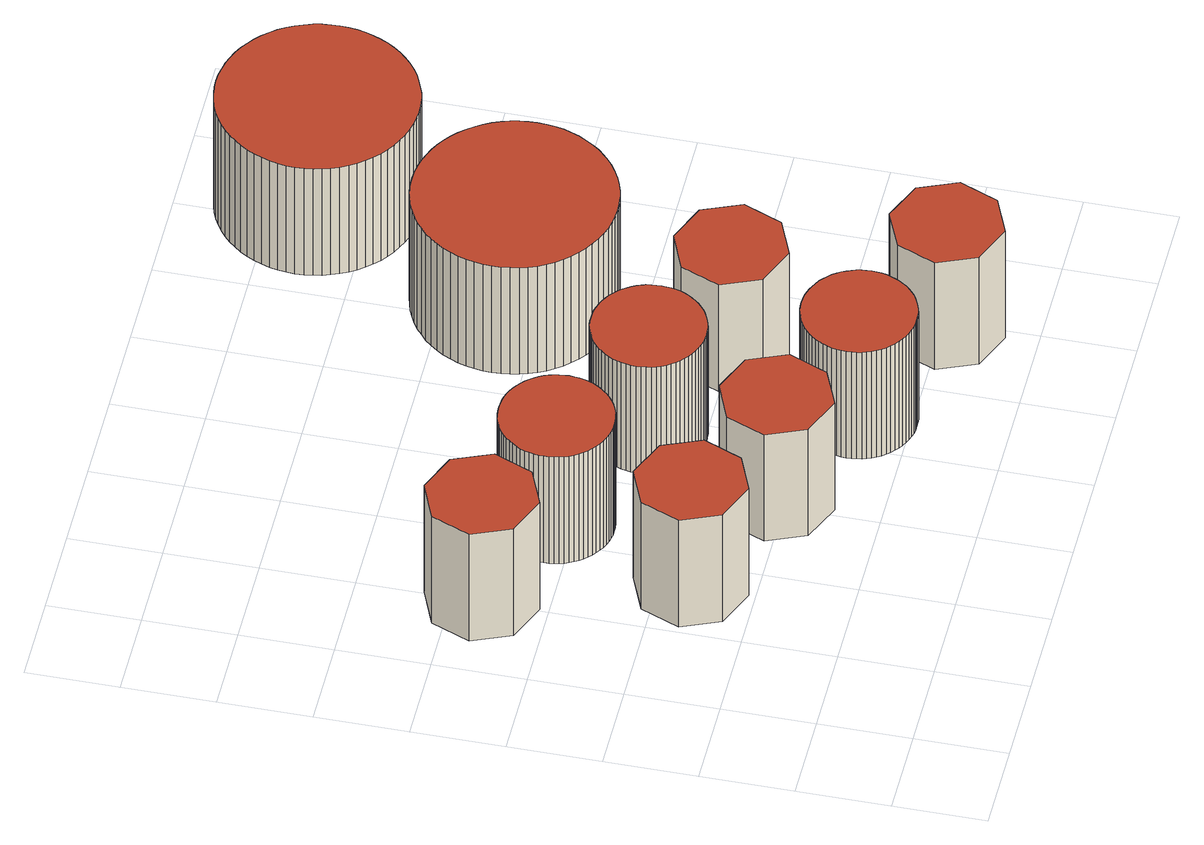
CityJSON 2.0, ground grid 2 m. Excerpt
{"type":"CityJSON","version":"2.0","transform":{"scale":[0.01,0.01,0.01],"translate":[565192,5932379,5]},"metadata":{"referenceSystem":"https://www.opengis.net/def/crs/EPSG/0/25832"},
"CityObjects":{
"building1":{"type":"Building","attributes":{"Gemeindeschluessel":"02000000","Geometrietyp2DReferenz":"3000","function":"51003_1205","roofType":"1000","measuredHeight":3},"geometry":[{"type":"MultiSurface","lod":"2","boundaries":[[[0,1,2,3,4,5,6,7]],[[8,9,10,11,12,13,14,15]],[[15,14,1,0]],[[14,13,2,1]],[[13,12,3,2]],[[12,11,4,3]],[[11,10,5,4]],[[10,9,6,5]],[[9,8,7,6]],[[8,15,0,7]]],"semantics":{"surfaces":[{"type":"GroundSurface"},{"type":"RoofSurface"},{"type":"WallSurface"}],"values":[0,1,2,2,2,2,2,2,2,2]}}]},
"building2":{"type":"Building","attributes":{"Gemeindeschluessel":"02000000","Geometrietyp2DReferenz":"3000","function":"51003_1205","roofType":"1000","measuredHeight":3},"geometry":[{"type":"MultiSurface","lod":"2","boundaries":[[[16,17,18,19,20,21,22,23]],[[24,25,26,27,28,29,30,31]],[[31,30,17,16]],[[30,29,18,17]],[[29,28,19,18]],[[28,27,20,19]],[[27,26,21,20]],[[26,25,22,21]],[[25,24,23,22]],[[24,31,16,23]]],"semantics":{"surfaces":[{"type":"GroundSurface"},{"type":"RoofSurface"},{"type":"WallSurface"}],"values":[0,1,2,2,2,2,2,2,2,2]}}]},
"building3":{"type":"Building","attributes":{"Gemeindeschluessel":"02000000","Geometrietyp2DReferenz":"3000","function":"51003_1205","roofType":"1000","measuredHeight":3},"geometry":[{"type":"MultiSurface","lod":"2","boundaries":[[[32,33,34,35,36,37,38,39,40,41,42,43,44,45,46,47,48,49,50,51,52,53,54,55,56,57,58,59,60,61,62,63,64,65,66,67,68,69,70,71,72,73,74,75,76,77,78,79,80,81,82,83,84,85,86,87,88,89,90,91,92,93,94,95,96,97,98,99,100,101,102,103]],[[104,105,106,107,108,109,110,111,112,113,114,115,116,117,118,119,120,121,122,123,124,125,126,127,128,129,130,131,132,133,134,135,136,137,138,139,140,141,142,143,144,145,146,147,148,149,150,151,152,153,154,155,156,157,158,159,160,161,162,163,164,165,166,167,168,169,170,171,172,173,174,175]],[[175,174,33,32]],[[174,173,34,33]],[[173,172,35,34]],[[172,171,36,35]],[[171,170,37,36]],[[170,169,38,37]],[[169,168,39,38]],[[168,167,40,39]],[[167,166,41,40]],[[166,165,42,41]],[[165,164,43,42]],[[164,163,44,43]],[[163,162,45,44]],[[162,161,46,45]],[[161,160,47,46]],[[160,159,48,47]],[[159,158,49,48]],[[158,157,50,49]],[[157,156,51,50]],[[156,155,52,51]],[[155,154,53,52]],[[154,153,54,53]],[[153,152,55,54]],[[152,151,56,55]],[[151,150,57,56]],[[150,149,58,57]],[[149,148,59,58]],[[148,147,60,59]],[[147,146,61,60]],[[146,145,62,61]],[[145,144,63,62]],[[144,143,64,63]],[[143,142,65,64]],[[142,141,66,65]],[[141,140,67,66]],[[140,139,68,67]],[[139,138,69,68]],[[138,137,70,69]],[[137,136,71,70]],[[136,135,72,71]],[[135,134,73,72]],[[134,133,74,73]],[[133,132,75,74]],[[132,131,76,75]],[[131,130,77,76]],[[130,129,78,77]],[[129,128,79,78]],[[128,127,80,79]],[[127,126,81,80]],[[126,125,82,81]],[[125,124,83,82]],[[124,123,84,83]],[[123,122,85,84]],[[122,121,86,85]],[[121,120,87,86]],[[120,119,88,87]],[[119,118,89,88]],[[118,117,90,89]],[[117,116,91,90]],[[116,115,92,91]],[[115,114,93,92]],[[114,113,94,93]],[[113,112,95,94]],[[112,111,96,95]],[[111,110,97,96]],[[110,109,98,97]],[[109,108,99,98]],[[108,107,100,99]],[[107,106,101,100]],[[106,105,102,101]],[[105,104,103,102]],[[104,175,32,103]]],"semantics":{"surfaces":[{"type":"GroundSurface"},{"type":"RoofSurface"},{"type":"WallSurface"}],"values":[0,1,2,2,2,2,2,2,2,2,2,2,2,2,2,2,2,2,2,2,2,2,2,2,2,2,2,2,2,2,2,2,2,2,2,2,2,2,2,2,2,2,2,2,2,2,2,2,2,2,2,2,2,2,2,2,2,2,2,2,2,2,2,2,2,2,2,2,2,2,2,2,2,2]}}]},
"building4":{"type":"Building","attributes":{"Gemeindeschluessel":"02000000","Geometrietyp2DReferenz":"3000","function":"51003_1205","roofType":"1000","measuredHeight":3},"geometry":[{"type":"MultiSurface","lod":"2","boundaries":[[[176,177,178,179,180,181,182,183]],[[184,185,186,187,188,189,190,191]],[[191,190,177,176]],[[190,189,178,177]],[[189,188,179,178]],[[188,187,180,179]],[[187,186,181,180]],[[186,185,182,181]],[[185,184,183,182]],[[184,191,176,183]]],"semantics":{"surfaces":[{"type":"GroundSurface"},{"type":"RoofSurface"},{"type":"WallSurface"}],"values":[0,1,2,2,2,2,2,2,2,2]}}]},
"building5":{"type":"Building","attributes":{"Gemeindeschluessel":"02000000","Geometrietyp2DReferenz":"3000","function":"51003_1205","roofType":"1000","measuredHeight":3},"geometry":[{"type":"MultiSurface","lod":"2","boundaries":[[[192,193,194,195,196,197,198,199,200,201,202,203,204,205,206,207,208,209,210,211,212,213,214,215,216,217,218,219,220,221,222,223,224,225,226,227,228,229,230,231,232,233,234,235,236,237,238,239,240,241,242,243,244,245,246,247,248,249,250,251,252,253,254,255,256,257,258,259,260,261,262,263]],[[264,265,266,267,268,269,270,271,272,273,274,275,276,277,278,279,280,281,282,283,284,285,286,287,288,289,290,291,292,293,294,295,296,297,298,299,300,301,302,303,304,305,306,307,308,309,310,311,312,313,314,315,316,317,318,319,320,321,322,323,324,325,326,327,328,329,330,331,332,333,334,335]],[[335,334,193,192]],[[334,333,194,193]],[[333,332,195,194]],[[332,331,196,195]],[[331,330,197,196]],[[330,329,198,197]],[[329,328,199,198]],[[328,327,200,199]],[[327,326,201,200]],[[326,325,202,201]],[[325,324,203,202]],[[324,323,204,203]],[[323,322,205,204]],[[322,321,206,205]],[[321,320,207,206]],[[320,319,208,207]],[[319,318,209,208]],[[318,317,210,209]],[[317,316,211,210]],[[316,315,212,211]],[[315,314,213,212]],[[314,313,214,213]],[[313,312,215,214]],[[312,311,216,215]],[[311,310,217,216]],[[310,309,218,217]],[[309,308,219,218]],[[308,307,220,219]],[[307,306,221,220]],[[306,305,222,221]],[[305,304,223,222]],[[304,303,224,223]],[[303,302,225,224]],[[302,301,226,225]],[[301,300,227,226]],[[300,299,228,227]],[[299,298,229,228]],[[298,297,230,229]],[[297,296,231,230]],[[296,295,232,231]],[[295,294,233,232]],[[294,293,234,233]],[[293,292,235,234]],[[292,291,236,235]],[[291,290,237,236]],[[290,289,238,237]],[[289,288,239,238]],[[288,287,240,239]],[[287,286,241,240]],[[286,285,242,241]],[[285,284,243,242]],[[284,283,244,243]],[[283,282,245,244]],[[282,281,246,245]],[[281,280,247,246]],[[280,279,248,247]],[[279,278,249,248]],[[278,277,250,249]],[[277,276,251,250]],[[276,275,252,251]],[[275,274,253,252]],[[274,273,254,253]],[[273,272,255,254]],[[272,271,256,255]],[[271,270,257,256]],[[270,269,258,257]],[[269,268,259,258]],[[268,267,260,259]],[[267,266,261,260]],[[266,265,262,261]],[[265,264,263,262]],[[264,335,192,263]]],"semantics":{"surfaces":[{"type":"GroundSurface"},{"type":"RoofSurface"},{"type":"WallSurface"}],"values":[0,1,2,2,2,2,2,2,2,2,2,2,2,2,2,2,2,2,2,2,2,2,2,2,2,2,2,2,2,2,2,2,2,2,2,2,2,2,2,2,2,2,2,2,2,2,2,2,2,2,2,2,2,2,2,2,2,2,2,2,2,2,2,2,2,2,2,2,2,2,2,2,2,2]}}]},
"building6":{"type":"Building","attributes":{"Gemeindeschluessel":"02000000","Geometrietyp2DReferenz":"3000","function":"51003_1205","roofType":"1000","measuredHeight":3},"geometry":[{"type":"MultiSurface","lod":"2","boundaries":[[[336,337,338,339,340,341,342,343,344,345,346,347,348,349,350,351,352,353,354,355,356,357,358,359,360,361,362,363,364,365,366,367,368,369,370,371,372,373,374,375,376,377,378,379,380,381,382,383,384,385,386,387,388,389,390,391,392,393,394,395,396,397,398,399,400,401,402,403,404,405,406,407]],[[408,409,410,411,412,413,414,415,416,417,418,419,420,421,422,423,424,425,426,427,428,429,430,431,432,433,434,435,436,437,438,439,440,441,442,443,444,445,446,447,448,449,450,451,452,453,454,455,456,457,458,459,460,461,462,463,464,465,466,467,468,469,470,471,472,473,474,475,476,477,478,479]],[[479,478,337,336]],[[478,477,338,337]],[[477,476,339,338]],[[476,475,340,339]],[[475,474,341,340]],[[474,473,342,341]],[[473,472,343,342]],[[472,471,344,343]],[[471,470,345,344]],[[470,469,346,345]],[[469,468,347,346]],[[468,467,348,347]],[[467,466,349,348]],[[466,465,350,349]],[[465,464,351,350]],[[464,463,352,351]],[[463,462,353,352]],[[462,461,354,353]],[[461,460,355,354]],[[460,459,356,355]],[[459,458,357,356]],[[458,457,358,357]],[[457,456,359,358]],[[456,455,360,359]],[[455,454,361,360]],[[454,453,362,361]],[[453,452,363,362]],[[452,451,364,363]],[[451,450,365,364]],[[450,449,366,365]],[[449,448,367,366]],[[448,447,368,367]],[[447,446,369,368]],[[446,445,370,369]],[[445,444,371,370]],[[444,443,372,371]],[[443,442,373,372]],[[442,441,374,373]],[[441,440,375,374]],[[440,439,376,375]],[[439,438,377,376]],[[438,437,378,377]],[[437,436,379,378]],[[436,435,380,379]],[[435,434,381,380]],[[434,433,382,381]],[[433,432,383,382]],[[432,431,384,383]],[[431,430,385,384]],[[430,429,386,385]],[[429,428,387,386]],[[428,427,388,387]],[[427,426,389,388]],[[426,425,390,389]],[[425,424,391,390]],[[424,423,392,391]],[[423,422,393,392]],[[422,421,394,393]],[[421,420,395,394]],[[420,419,396,395]],[[419,418,397,396]],[[418,417,398,397]],[[417,416,399,398]],[[416,415,400,399]],[[415,414,401,400]],[[414,413,402,401]],[[413,412,403,402]],[[412,411,404,403]],[[411,410,405,404]],[[410,409,406,405]],[[409,408,407,406]],[[408,479,336,407]]],"semantics":{"surfaces":[{"type":"GroundSurface"},{"type":"RoofSurface"},{"type":"WallSurface"}],"values":[0,1,2,2,2,2,2,2,2,2,2,2,2,2,2,2,2,2,2,2,2,2,2,2,2,2,2,2,2,2,2,2,2,2,2,2,2,2,2,2,2,2,2,2,2,2,2,2,2,2,2,2,2,2,2,2,2,2,2,2,2,2,2,2,2,2,2,2,2,2,2,2,2,2]}}]},
"building7":{"type":"Building","attributes":{"Gemeindeschluessel":"02000000","Geometrietyp2DReferenz":"3000","function":"51003_1205","roofType":"1000","measuredHeight":3},"geometry":[{"type":"MultiSurface","lod":"2","boundaries":[[[480,481,482,483,484,485,486,487]],[[488,489,490,491,492,493,494,495]],[[495,494,481,480]],[[494,493,482,481]],[[493,492,483,482]],[[492,491,484,483]],[[491,490,485,484]],[[490,489,486,485]],[[489,488,487,486]],[[488,495,480,487]]],"semantics":{"surfaces":[{"type":"GroundSurface"},{"type":"RoofSurface"},{"type":"WallSurface"}],"values":[0,1,2,2,2,2,2,2,2,2]}}]},
"building8":{"type":"Building","attributes":{"Gemeindeschluessel":"02000000","Geometrietyp2DReferenz":"3000","function":"51003_1205","roofType":"1000","measuredHeight":3},"geometry":[{"type":"MultiSurface","lod":"2","boundaries":[[[496,497,498,499,500,501,502,503]],[[504,505,506,507,508,509,510,511]],[[511,510,497,496]],[[510,509,498,497]],[[509,508,499,498]],[[508,507,500,499]],[[507,506,501,500]],[[506,505,502,501]],[[505,504,503,502]],[[504,511,496,503]]],"semantics":{"surfaces":[{"type":"GroundSurface"},{"type":"RoofSurface"},{"type":"WallSurface"}],"values":[0,1,2,2,2,2,2,2,2,2]}}]},
"building9":{"type":"Building","attributes":{"Gemeindeschluessel":"02000000","Geometrietyp2DReferenz":"3000","function":"51003_1205","roofType":"1000","measuredHeight":3},"geometry":[{"type":"MultiSurface","lod":"2","boundaries":[[[512,513,514,515,516,517,518,519,520,521,522,523,524,525,526,527,528,529,530,531,532,533,534,535,536,537,538,539,540,541,542,543,544,545,546,547,548,549,550,551,552,553,554,555,556,557,558,559,560,561,562,563,564,565,566,567,568,569,570,571,572,573,574,575,576,577,578,579,580,581,582,583]],[[584,585,586,587,588,589,590,591,592,593,594,595,596,597,598,599,600,601,602,603,604,605,606,607,608,609,610,611,612,613,614,615,616,617,618,619,620,621,622,623,624,625,626,627,628,629,630,631,632,633,634,635,636,637,638,639,640,641,642,643,644,645,646,647,648,649,650,651,652,653,654,655]],[[655,654,513,512]],[[654,653,514,513]],[[653,652,515,514]],[[652,651,516,515]],[[651,650,517,516]],[[650,649,518,517]],[[649,648,519,518]],[[648,647,520,519]],[[647,646,521,520]],[[646,645,522,521]],[[645,644,523,522]],[[644,643,524,523]],[[643,642,525,524]],[[642,641,526,525]],[[641,640,527,526]],[[640,639,528,527]],[[639,638,529,528]],[[638,637,530,529]],[[637,636,531,530]],[[636,635,532,531]],[[635,634,533,532]],[[634,633,534,533]],[[633,632,535,534]],[[632,631,536,535]],[[631,630,537,536]],[[630,629,538,537]],[[629,628,539,538]],[[628,627,540,539]],[[627,626,541,540]],[[626,625,542,541]],[[625,624,543,542]],[[624,623,544,543]],[[623,622,545,544]],[[622,621,546,545]],[[621,620,547,546]],[[620,619,548,547]],[[619,618,549,548]],[[618,617,550,549]],[[617,616,551,550]],[[616,615,552,551]],[[615,614,553,552]],[[614,613,554,553]],[[613,612,555,554]],[[612,611,556,555]],[[611,610,557,556]],[[610,609,558,557]],[[609,608,559,558]],[[608,607,560,559]],[[607,606,561,560]],[[606,605,562,561]],[[605,604,563,562]],[[604,603,564,563]],[[603,602,565,564]],[[602,601,566,565]],[[601,600,567,566]],[[600,599,568,567]],[[599,598,569,568]],[[598,597,570,569]],[[597,596,571,570]],[[596,595,572,571]],[[595,594,573,572]],[[594,593,574,573]],[[593,592,575,574]],[[592,591,576,575]],[[591,590,577,576]],[[590,589,578,577]],[[589,588,579,578]],[[588,587,580,579]],[[587,586,581,580]],[[586,585,582,581]],[[585,584,583,582]],[[584,655,512,583]]],"semantics":{"surfaces":[{"type":"GroundSurface"},{"type":"RoofSurface"},{"type":"WallSurface"}],"values":[0,1,2,2,2,2,2,2,2,2,2,2,2,2,2,2,2,2,2,2,2,2,2,2,2,2,2,2,2,2,2,2,2,2,2,2,2,2,2,2,2,2,2,2,2,2,2,2,2,2,2,2,2,2,2,2,2,2,2,2,2,2,2,2,2,2,2,2,2,2,2,2,2,2]}}]},
"building10":{"type":"Building","attributes":{"Gemeindeschluessel":"02000000","Geometrietyp2DReferenz":"3000","function":"51003_1205","roofType":"1000","measuredHeight":3},"geometry":[{"type":"MultiSurface","lod":"2","boundaries":[[[656,657,658,659,660,661,662,663,664,665,666,667,668,669,670,671,672,673,674,675,676,677,678,679,680,681,682,683,684,685,686,687,688,689,690,691,692,693,694,695,696,697,698,699,700,701,702,703,704,705,706,707,708,709,710,711,712,713,714,715,716,717,718,719,720,721,722,723,724,725,726,727]],[[728,729,730,731,732,733,734,735,736,737,738,739,740,741,742,743,744,745,746,747,748,749,750,751,752,753,754,755,756,757,758,759,760,761,762,763,764,765,766,767,768,769,770,771,772,773,774,775,776,777,778,779,780,781,782,783,784,785,786,787,788,789,790,791,792,793,794,795,796,797,798,799]],[[799,798,657,656]],[[798,797,658,657]],[[797,796,659,658]],[[796,795,660,659]],[[795,794,661,660]],[[794,793,662,661]],[[793,792,663,662]],[[792,791,664,663]],[[791,790,665,664]],[[790,789,666,665]],[[789,788,667,666]],[[788,787,668,667]],[[787,786,669,668]],[[786,785,670,669]],[[785,784,671,670]],[[784,783,672,671]],[[783,782,673,672]],[[782,781,674,673]],[[781,780,675,674]],[[780,779,676,675]],[[779,778,677,676]],[[778,777,678,677]],[[777,776,679,678]],[[776,775,680,679]],[[775,774,681,680]],[[774,773,682,681]],[[773,772,683,682]],[[772,771,684,683]],[[771,770,685,684]],[[770,769,686,685]],[[769,768,687,686]],[[768,767,688,687]],[[767,766,689,688]],[[766,765,690,689]],[[765,764,691,690]],[[764,763,692,691]],[[763,762,693,692]],[[762,761,694,693]],[[761,760,695,694]],[[760,759,696,695]],[[759,758,697,696]],[[758,757,698,697]],[[757,756,699,698]],[[756,755,700,699]],[[755,754,701,700]],[[754,753,702,701]],[[753,752,703,702]],[[752,751,704,703]],[[751,750,705,704]],[[750,749,706,705]],[[749,748,707,706]],[[748,747,708,707]],[[747,746,709,708]],[[746,745,710,709]],[[745,744,711,710]],[[744,743,712,711]],[[743,742,713,712]],[[742,741,714,713]],[[741,740,715,714]],[[740,739,716,715]],[[739,738,717,716]],[[738,737,718,717]],[[737,736,719,718]],[[736,735,720,719]],[[735,734,721,720]],[[734,733,722,721]],[[733,732,723,722]],[[732,731,724,723]],[[731,730,725,724]],[[730,729,726,725]],[[729,728,727,726]],[[728,799,656,727]]],"semantics":{"surfaces":[{"type":"GroundSurface"},{"type":"RoofSurface"},{"type":"WallSurface"}],"values":[0,1,2,2,2,2,2,2,2,2,2,2,2,2,2,2,2,2,2,2,2,2,2,2,2,2,2,2,2,2,2,2,2,2,2,2,2,2,2,2,2,2,2,2,2,2,2,2,2,2,2,2,2,2,2,2,2,2,2,2,2,2,2,2,2,2,2,2,2,2,2,2,2,2]}}]}
},
"vertices":[
[197,1058,21],[282,1023,21],[317,938,21],[282,853,21],[197,818,21],[112,853,21],[77,938,21],[112,1023,21],[112,1023,321],[77,938,321],[112,853,321],[197,818,321],[282,853,321],[317,938,321],[282,1023,321],[197,1058,321],
[332,654,17],[417,618,17],[452,533,17],[417,449,17],[332,414,17],[247,449,17],[212,533,17],[247,618,17],[247,618,317],[212,533,317],[247,449,317],[332,414,317],[417,449,317],[452,533,317],[417,618,317],[332,654,317],
[454,960,19],[464,959,19],[475,958,19],[485,956,19],[495,953,19],[505,949,19],[514,944,19],[523,938,19],[531,932,19],[539,925,19],[546,917,19],[552,909,19],[558,900,19],[563,891,19],[567,881,19],[570,871,19],[572,861,19],[573,850,19],[574,840,19],[573,829,19],[572,819,19],[570,809,19],[567,799,19],[563,789,19],[558,780,19],[552,771,19],[546,763,19],[539,755,19],[531,748,19],[523,742,19],[514,736,19],[505,731,19],[495,727,19],[485,724,19],[475,722,19],[464,720,19],[454,720,19],[443,720,19],[433,722,19],[423,724,19],[413,727,19],[403,731,19],[394,736,19],[385,742,19],[377,748,19],[369,755,19],[362,763,19],[356,771,19],[350,780,19],[345,789,19],[341,799,19],[338,809,19],[336,819,19],[334,829,19],[334,840,19],[334,850,19],[336,861,19],[338,871,19],[341,881,19],[345,891,19],[350,900,19],[356,909,19],[362,917,19],[369,925,19],[377,932,19],[385,938,19],[394,944,19],[403,949,19],[413,953,19],[423,956,19],[433,958,19],[443,959,19],[443,959,319],[433,958,319],[423,956,319],[413,953,319],[403,949,319],[394,944,319],[385,938,319],[377,932,319],[369,925,319],[362,917,319],[356,909,319],[350,900,319],[345,891,319],[341,881,319],[338,871,319],[336,861,319],[334,850,319],[334,840,319],[334,829,319],[336,819,319],[338,809,319],[341,799,319],[345,789,319],[350,780,319],[356,771,319],[362,763,319],[369,755,319],[377,748,319],[385,742,319],[394,736,319],[403,731,319],[413,727,319],[423,724,319],[433,722,319],[443,720,319],[454,720,319],[464,720,319],[475,722,319],[485,724,319],[495,727,319],[505,731,319],[514,736,319],[523,742,319],[531,748,319],[539,755,319],[546,763,319],[552,771,319],[558,780,319],[563,789,319],[567,799,319],[570,809,319],[572,819,319],[573,829,319],[574,840,319],[573,850,319],[572,861,319],[570,871,319],[567,881,319],[563,891,319],[558,900,319],[552,909,319],[546,917,319],[539,925,319],[531,932,319],[523,938,319],[514,944,319],[505,949,319],[495,953,319],[485,956,319],[475,958,319],[464,959,319],[454,960,319],
[614,538,16],[699,503,16],[734,418,16],[699,334,16],[614,298,16],[529,334,16],[494,418,16],[529,503,16],[529,503,316],[494,418,316],[529,334,316],[614,298,316],[699,334,316],[734,418,316],[699,503,316],[614,538,316],
[752,834,17],[762,834,17],[773,833,17],[783,830,17],[793,827,17],[803,823,17],[812,818,17],[821,813,17],[829,806,17],[837,799,17],[844,792,17],[850,783,17],[856,774,17],[861,765,17],[865,755,17],[868,746,17],[870,735,17],[871,725,17],[872,714,17],[871,704,17],[870,694,17],[868,683,17],[865,673,17],[861,664,17],[856,654,17],[850,646,17],[844,637,17],[837,630,17],[829,623,17],[821,616,17],[812,611,17],[803,606,17],[793,602,17],[783,599,17],[773,596,17],[762,595,17],[752,594,17],[741,595,17],[731,596,17],[721,599,17],[711,602,17],[701,606,17],[692,611,17],[683,616,17],[675,623,17],[667,630,17],[660,637,17],[654,646,17],[648,654,17],[643,664,17],[639,673,17],[636,683,17],[634,694,17],[632,704,17],[632,714,17],[632,725,17],[634,735,17],[636,746,17],[639,755,17],[643,765,17],[648,774,17],[654,783,17],[660,792,17],[667,799,17],[675,806,17],[683,813,17],[692,818,17],[701,823,17],[711,827,17],[721,830,17],[731,833,17],[741,834,17],[741,834,317],[731,833,317],[721,830,317],[711,827,317],[701,823,317],[692,818,317],[683,813,317],[675,806,317],[667,799,317],[660,792,317],[654,783,317],[648,774,317],[643,765,317],[639,755,317],[636,746,317],[634,735,317],[632,725,317],[632,714,317],[632,704,317],[634,694,317],[636,683,317],[639,673,317],[643,664,317],[648,654,317],[654,646,317],[660,637,317],[667,630,317],[675,623,317],[683,616,317],[692,611,317],[701,606,317],[711,602,317],[721,599,317],[731,596,317],[741,595,317],[752,594,317],[762,595,317],[773,596,317],[783,599,317],[793,602,317],[803,606,317],[812,611,317],[821,616,317],[829,623,317],[837,630,317],[844,637,317],[850,646,317],[856,654,317],[861,664,317],[865,673,317],[868,683,317],[870,694,317],[871,704,317],[872,714,317],[871,725,317],[870,735,317],[868,746,317],[865,755,317],[861,765,317],[856,774,317],[850,783,317],[844,792,317],[837,799,317],[829,806,317],[821,813,317],[812,818,317],[803,823,317],[793,827,317],[783,830,317],[773,833,317],[762,834,317],[752,834,317],
[886,428,17],[896,427,17],[907,426,17],[917,423,17],[927,420,17],[936,416,17],[946,411,17],[955,406,17],[963,399,17],[971,392,17],[978,385,17],[984,376,17],[990,368,17],[994,358,17],[998,349,17],[1002,339,17],[1004,328,17],[1005,318,17],[1006,308,17],[1005,297,17],[1004,287,17],[1002,276,17],[998,267,17],[994,257,17],[990,248,17],[984,239,17],[978,230,17],[971,223,17],[963,216,17],[955,209,17],[946,204,17],[936,199,17],[927,195,17],[917,192,17],[907,189,17],[896,188,17],[886,188,17],[875,188,17],[865,189,17],[855,192,17],[845,195,17],[835,199,17],[826,204,17],[817,209,17],[809,216,17],[801,223,17],[794,230,17],[787,239,17],[782,248,17],[777,257,17],[773,267,17],[770,276,17],[768,287,17],[766,297,17],[766,308,17],[766,318,17],[768,328,17],[770,339,17],[773,349,17],[777,358,17],[782,368,17],[787,376,17],[794,385,17],[801,392,17],[809,399,17],[817,406,17],[826,411,17],[835,416,17],[845,420,17],[855,423,17],[865,426,17],[875,427,17],[875,427,317],[865,426,317],[855,423,317],[845,420,317],[835,416,317],[826,411,317],[817,406,317],[809,399,317],[801,392,317],[794,385,317],[787,376,317],[782,368,317],[777,358,317],[773,349,317],[770,339,317],[768,328,317],[766,318,317],[766,308,317],[766,297,317],[768,287,317],[770,276,317],[773,267,317],[777,257,317],[782,248,317],[787,239,317],[794,230,317],[801,223,317],[809,216,317],[817,209,317],[826,204,317],[835,199,317],[845,195,317],[855,192,317],[865,189,317],[875,188,317],[886,188,317],[896,188,317],[907,189,317],[917,192,317],[927,195,317],[936,199,317],[946,204,317],[955,209,317],[963,216,317],[971,223,317],[978,230,317],[984,239,317],[990,248,317],[994,257,317],[998,267,317],[1002,276,317],[1004,287,317],[1005,297,317],[1006,308,317],[1005,318,317],[1004,328,317],[1002,339,317],[998,349,317],[994,358,317],[990,368,317],[984,376,317],[978,385,317],[971,392,317],[963,399,317],[955,406,317],[946,411,317],[936,416,317],[927,420,317],[917,423,317],[907,426,317],[896,427,317],[886,428,317],
[1019,722,17],[1104,687,17],[1139,602,17],[1104,517,17],[1019,482,17],[934,517,17],[899,602,17],[934,687,17],[934,687,317],[899,602,317],[934,517,317],[1019,482,317],[1104,517,317],[1139,602,317],[1104,687,317],[1019,722,317],
[1177,309,16],[1262,273,16],[1297,189,16],[1262,104,16],[1177,69,16],[1092,104,16],[1057,189,16],[1092,273,16],[1092,273,316],[1057,189,316],[1092,104,316],[1177,69,316],[1262,104,316],[1297,189,316],[1262,273,316],[1177,309,316],
[1066,1275,18],[1085,1275,18],[1103,1272,18],[1122,1268,18],[1139,1262,18],[1157,1255,18],[1173,1247,18],[1189,1237,18],[1204,1225,18],[1217,1213,18],[1230,1199,18],[1241,1184,18],[1251,1169,18],[1260,1152,18],[1267,1135,18],[1273,1117,18],[1277,1099,18],[1279,1080,18],[1280,1062,18],[1279,1043,18],[1277,1025,18],[1273,1006,18],[1267,989,18],[1260,971,18],[1251,955,18],[1241,939,18],[1230,924,18],[1217,911,18],[1204,898,18],[1189,887,18],[1173,877,18],[1157,868,18],[1139,861,18],[1121,855,18],[1103,851,18],[1085,849,18],[1066,848,18],[1048,849,18],[1029,851,18],[1011,855,18],[993,861,18],[976,868,18],[959,877,18],[944,887,18],[929,898,18],[915,911,18],[903,924,18],[891,939,18],[881,955,18],[872,971,18],[865,989,18],[860,1006,18],[856,1025,18],[853,1043,18],[853,1062,18],[853,1080,18],[856,1099,18],[860,1117,18],[865,1135,18],[873,1152,18],[881,1169,18],[891,1184,18],[903,1199,18],[915,1213,18],[929,1225,18],[944,1237,18],[959,1247,18],[976,1255,18],[993,1262,18],[1011,1268,18],[1029,1272,18],[1048,1275,18],[1048,1275,318],[1029,1272,318],[1011,1268,318],[993,1262,318],[976,1255,318],[959,1247,318],[944,1237,318],[929,1225,318],[915,1213,318],[903,1199,318],[891,1184,318],[881,1169,318],[873,1152,318],[865,1135,318],[860,1117,318],[856,1099,318],[853,1080,318],[853,1062,318],[853,1043,318],[856,1025,318],[860,1006,318],[865,989,318],[872,971,318],[881,955,318],[891,939,318],[903,924,318],[915,911,318],[929,898,318],[944,887,318],[959,877,318],[976,868,318],[993,861,318],[1011,855,318],[1029,851,318],[1048,849,318],[1066,848,318],[1085,849,318],[1103,851,318],[1121,855,318],[1139,861,318],[1157,868,318],[1173,877,318],[1189,887,318],[1204,898,318],[1217,911,318],[1230,924,318],[1241,939,318],[1251,955,318],[1260,971,318],[1267,989,318],[1273,1006,318],[1277,1025,318],[1279,1043,318],[1280,1062,318],[1279,1080,318],[1277,1099,318],[1273,1117,318],[1267,1135,318],[1260,1152,318],[1251,1169,318],[1241,1184,318],[1230,1199,318],[1217,1213,318],[1204,1225,318],[1189,1237,318],[1173,1247,318],[1157,1255,318],[1139,1262,318],[1122,1268,318],[1103,1272,318],[1085,1275,318],[1066,1275,318],
[1264,1726,12],[1283,1725,12],[1301,1722,12],[1319,1718,12],[1336,1713,12],[1353,1706,12],[1370,1697,12],[1385,1687,12],[1400,1676,12],[1413,1664,12],[1426,1650,12],[1437,1636,12],[1447,1620,12],[1455,1604,12],[1462,1587,12],[1468,1569,12],[1472,1551,12],[1474,1533,12],[1475,1515,12],[1474,1496,12],[1472,1478,12],[1468,1460,12],[1462,1443,12],[1455,1426,12],[1447,1409,12],[1437,1394,12],[1426,1379,12],[1413,1366,12],[1400,1353,12],[1385,1342,12],[1370,1332,12],[1353,1324,12],[1336,1317,12],[1319,1311,12],[1301,1307,12],[1282,1305,12],[1264,1304,12],[1246,1305,12],[1228,1307,12],[1209,1311,12],[1192,1317,12],[1175,1324,12],[1159,1332,12],[1143,1342,12],[1129,1353,12],[1115,1366,12],[1103,1379,12],[1091,1394,12],[1082,1409,12],[1073,1426,12],[1066,1443,12],[1060,1460,12],[1057,1478,12],[1054,1496,12],[1053,1515,12],[1054,1533,12],[1057,1551,12],[1060,1569,12],[1066,1587,12],[1073,1604,12],[1082,1620,12],[1091,1636,12],[1103,1650,12],[1115,1664,12],[1129,1676,12],[1143,1688,12],[1159,1697,12],[1175,1706,12],[1192,1713,12],[1210,1718,12],[1228,1722,12],[1246,1725,12],[1246,1725,312],[1228,1722,312],[1210,1718,312],[1192,1713,312],[1175,1706,312],[1159,1697,312],[1143,1688,312],[1129,1676,312],[1115,1664,312],[1103,1650,312],[1091,1636,312],[1082,1620,312],[1073,1604,312],[1066,1587,312],[1060,1569,312],[1057,1551,312],[1054,1533,312],[1053,1515,312],[1054,1496,312],[1057,1478,312],[1060,1460,312],[1066,1443,312],[1073,1426,312],[1082,1409,312],[1091,1394,312],[1103,1379,312],[1115,1366,312],[1129,1353,312],[1143,1342,312],[1159,1332,312],[1175,1324,312],[1192,1317,312],[1209,1311,312],[1228,1307,312],[1246,1305,312],[1264,1304,312],[1282,1305,312],[1301,1307,312],[1319,1311,312],[1336,1317,312],[1353,1324,312],[1370,1332,312],[1385,1342,312],[1400,1353,312],[1413,1366,312],[1426,1379,312],[1437,1394,312],[1447,1409,312],[1455,1426,312],[1462,1443,312],[1468,1460,312],[1472,1478,312],[1474,1496,312],[1475,1515,312],[1474,1533,312],[1472,1551,312],[1468,1569,312],[1462,1587,312],[1455,1604,312],[1447,1620,312],[1437,1636,312],[1426,1650,312],[1413,1664,312],[1400,1676,312],[1385,1687,312],[1370,1697,312],[1353,1706,312],[1336,1713,312],[1319,1718,312],[1301,1722,312],[1283,1725,312],[1264,1726,312]
]}
